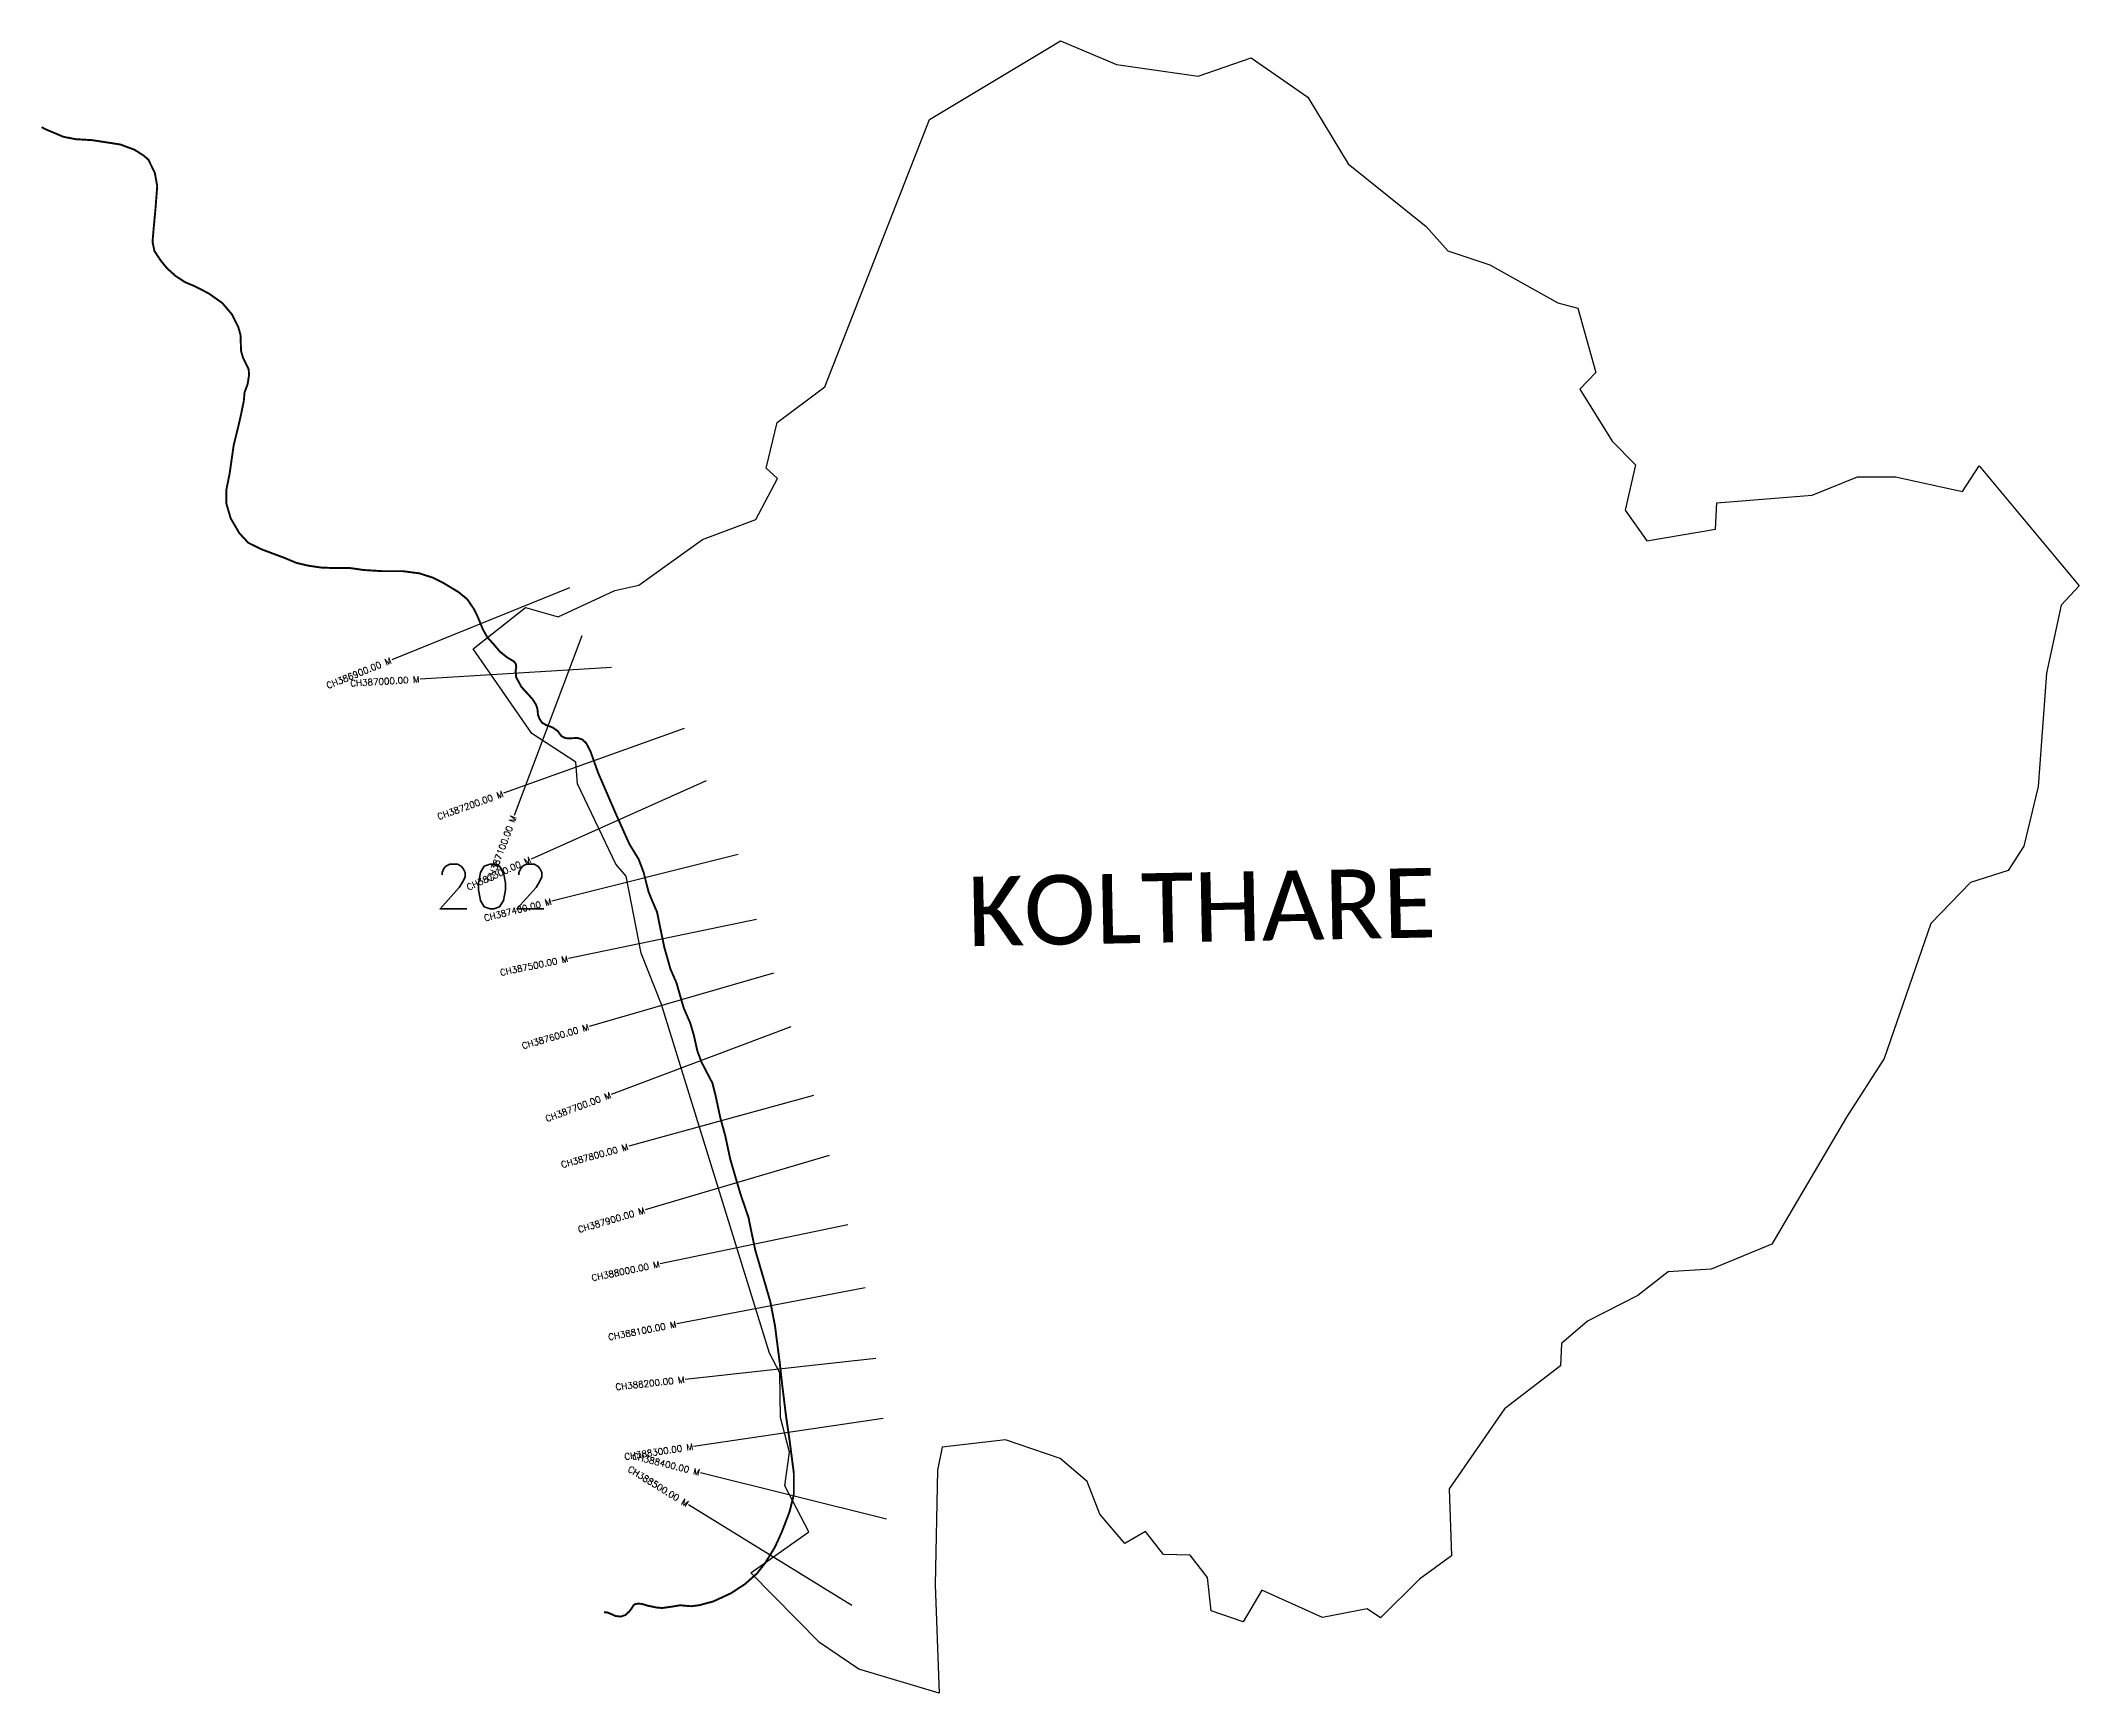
# Model space of a CAD drawing. Header units: metres. Extents: x 300987 to 304175, y 1951648 to 1954232.
import ezdxf
from ezdxf.enums import TextEntityAlignment as Align

# ---------------------------------------------------------------- set-up
doc = ezdxf.new("R2010")
doc.units = ezdxf.units.M
doc.header["$MEASUREMENT"] = 0
for name, color, linetype in [('CS', 134, 'Continuous'), ('CSMark', 6, 'Continuous'), ('NATURALLY PROTECTED', 3, 'Continuous'), ('VILLAGE NAME', 250, 'Continuous')]:
    doc.layers.add(name, color=color, linetype=linetype)
doc.styles.get("Standard").update_dxf_attribs({"font": 'simplex.shx'})

msp = doc.modelspace()

# ---------------------------------------------------------------- linework, layer by layer
at = {"color": 6, "flags": 128}
for points in [[(302797.5, 1954177.1), (302880, 1954205.9), (302968.7, 1954144.2), (303031.7, 1954040), (303154, 1953941.9), (303187.8, 1953903.8), (303253.6, 1953881.8), (303359.8, 1953822.3), (303391, 1953814.3), (303419.4, 1953713.3), (303394.3, 1953687.3), (303444.7, 1953606), (303481.3, 1953569.1), (303465.2, 1953498), (303499.1, 1953450), (303606.2, 1953468.6), (303608.5, 1953509.7), (303757.5, 1953521.5), (303828.3, 1953550), (303887.8, 1953550), (303992.5, 1953527.4), (304018.5, 1953567.4), (304175.3, 1953380), (304147.2, 1953349.7), (304124.2, 1953243), (304111, 1953065.6), (304088.5, 1952972.3), (304063.9, 1952934.2), (304005.1, 1952915.7), (303943.1, 1952851.3), (303870.3, 1952640.2), (303811, 1952548.8), (303694.3, 1952349.9), (303599.7, 1952310.8), (303532.6, 1952306.7), (303484.9, 1952269.9), (303406.3, 1952229.6), (303365.6, 1952194.4), (303364, 1952159.7), (303276.2, 1952092.4), (303189.7, 1951967.3), (303193.7, 1951862.5), (303143.6, 1951826.1), (303082.6, 1951765.2), (303061.4, 1951779.4), (302991.6, 1951765.8), (302897, 1951808.7), (302867.5, 1951759.1), (302817.6, 1951776.5), (302811.9, 1951828.4), (302784.6, 1951863.6), (302743.3, 1951864.4), (302714.7, 1951900.5), (302682.8, 1951881.8), (302643.3, 1951927.7), (302623.9, 1951978.8), (302581.6, 1952014.6), (302495.8, 1952043.7), (302396.8, 1952032.3), (302389.8, 1951996.4), (302386.1, 1951817.2), (302392.4, 1951647.5), (302266.7, 1951685), (302205, 1951726.7), (302097.5, 1951835.9), (302188.5, 1951900), (302150.9, 1951971.9), (302158.2, 1952024.5), (302143.9, 1952078.9), (302143, 1952148.6), (302126.8, 1952179.4), (301957.8, 1952724.8), (301926, 1952805.1), (301902.9, 1952925.7), (301886.3, 1952944.4), (301826.7, 1953069.9), (301823.8, 1953103.9), (301754.9, 1953149), (301663.6, 1953281.4), (301745, 1953346), (301796.2, 1953331.3), (301885.1, 1953372.5), (301922.7, 1953380.6), (302022.1, 1953452.4), (302105.5, 1953483.7), (302139.2, 1953547.4), (302121.5, 1953563.8), (302139, 1953635.3), (302213.2, 1953691), (302377, 1954109), (302559.4, 1954218.7), (302582.1, 1954232.4), (302669.7, 1954195.2)], [(302669.7, 1954195.2), (302797.5, 1954177.1)]]:
    msp.add_lwpolyline(points, dxfattribs=at)
at = {"layer": 'CS'}
for p, q in [((301814.1, 1953376.4), (301535.9, 1953264.1)), ((301833.2, 1953301.3), (301727.4, 1953020.6)), ((301879.8, 1953251.8), (301580.4, 1953233.8)), ((301993.4, 1953156.5), (301711, 1953055.2)), ((302027.7, 1953074.9), (301753.9, 1952952.3)), ((302077.6, 1952959.6), (301786.6, 1952886.4)), ((302106.5, 1952857.7), (301812.7, 1952796.8)), ((302133.1, 1952773.6), (301845, 1952690.2)), ((302160.1, 1952689.9), (301879.3, 1952584.1)), ((302195.9, 1952582.7), (301906.6, 1952503)), ((302220, 1952488.8), (301932.4, 1952403.4)), ((302249.5, 1952380.4), (301955.8, 1952319.2)), ((302276.6, 1952281.9), (301982.1, 1952225.1)), ((302293, 1952170.9), (301994.8, 1952138.3)), ((302304.8, 1952077.4), (302008.1, 1952033.4)), ((302309.8, 1951919.7), (302018.8, 1951992.5)), ((302255.4, 1951784.9), (301999.9, 1951942.2))]:
    msp.add_line(p, q, dxfattribs=at)
at = {"layer": 'NATURALLY PROTECTED', "const_width": 3, "flags": 128}
msp.add_lwpolyline([(300988.6, 1954097.3), (300992.5, 1954094.9), (301022.5, 1954082.1), (301041.8, 1954078.4), (301067.4, 1954076.9), (301111.6, 1954070.1), (301133.6, 1954061.9), (301147.7, 1954053), (301155.3, 1954046.5), (301159.6, 1954037.8), (301165.5, 1954025.7), (301169.2, 1954005), (301166.5, 1953969.6), (301163.2, 1953934), (301161.9, 1953917.6), (301164.9, 1953903.3), (301174.8, 1953888.4), (301184.4, 1953876.6), (301198, 1953864.4), (301212.5, 1953854.9), (301228.7, 1953848), (301249.5, 1953837.3), (301270.9, 1953822.2), (301285.9, 1953804.6), (301296.2, 1953784), (301299.5, 1953772.1), (301300.3, 1953747.3), (301303.3, 1953736.8), (301312.2, 1953718.5), (301312.9, 1953710.1), (301310.7, 1953695.6), (301305.8, 1953682.2), (301304.6, 1953668.7), (301299.8, 1953645.5), (301296.4, 1953630.5), (301288.8, 1953599.7), (301282.6, 1953556.1), (301277.2, 1953529), (301277.3, 1953508.6), (301284.1, 1953485.4), (301297.7, 1953462.1), (301311.7, 1953447), (301331.9, 1953437), (301367.9, 1953423.6), (301387, 1953415.6), (301406.3, 1953411.1), (301426.1, 1953408.3), (301444.8, 1953407.6), (301469.1, 1953407.8), (301492.3, 1953404.5), (301520.7, 1953402.7), (301553.1, 1953402.7), (301579.5, 1953399.2), (301599.7, 1953392.7), (301616.4, 1953384.5), (301640.5, 1953369.9), (301654.1, 1953358.8), (301664.8, 1953343.1), (301671, 1953330.2), (301678.4, 1953312), (301685.4, 1953299.5), (301696.5, 1953287.1), (301705.1, 1953276.9), (301717, 1953267.4), (301726.7, 1953261.8), (301730, 1953257.7), (301730.8, 1953252.4), (301729.8, 1953247.3), (301730.5, 1953236.9), (301738.7, 1953221.8), (301756.3, 1953202.4), (301762, 1953193.2), (301763.9, 1953186.9), (301764.7, 1953178.3), (301767, 1953171.8), (301771.2, 1953165.5), (301777.6, 1953162), (301787.8, 1953158.1), (301795.7, 1953152.5), (301801.3, 1953144.8), (301807.5, 1953141.6), (301813.9, 1953141.1), (301826.7, 1953141.9), (301834.1, 1953139.4), (301840.2, 1953133.6), (301846.8, 1953120.9), (301858.8, 1953087.3), (301888.5, 1953018.6), (301907.9, 1952975.4), (301922.1, 1952952.3), (301930, 1952931.4), (301937.5, 1952901.5), (301943.5, 1952886.7), (301950.9, 1952869.7), (301955.7, 1952846), (301962.4, 1952813.8), (301971.9, 1952780.4), (301981.3, 1952758.8), (301992.6, 1952719.5), (302002.8, 1952696.1), (302008.5, 1952676.8), (302014, 1952652.1), (302020.7, 1952634.3), (302029.2, 1952617.9), (302037.6, 1952601.9), (302042.9, 1952580.5), (302049.9, 1952547.6), (302057.6, 1952519.7), (302065.2, 1952483.9), (302073.3, 1952455.9), (302081.5, 1952428.2), (302093.9, 1952392), (302098.7, 1952368.5), (302104.6, 1952340.4), (302119.5, 1952289.6), (302128.1, 1952260), (302135.5, 1952221.8), (302138.3, 1952199.6), (302142.9, 1952164.1), (302146.4, 1952132.2), (302152.6, 1952081.6), (302158.2, 1952043.3), (302164.9, 1951991.6), (302164.9, 1951958.4), (302158.2, 1951931.4), (302146, 1951899.5), (302135.2, 1951875.8), (302120.1, 1951851.3), (302107.2, 1951834.8), (302088.5, 1951818.3), (302066.7, 1951804), (302038.9, 1951791.1), (302017, 1951785.2), (302004.3, 1951783.6), (301986.9, 1951785.1), (301975.3, 1951783.1), (301959.1, 1951780.8), (301950.8, 1951781.5), (301936.4, 1951784.4), (301927.6, 1951787.1), (301921.5, 1951787.7), (301916.7, 1951786.9), (301914.4, 1951785.3), (301910.8, 1951779.7), (301907.3, 1951775.2), (301901.2, 1951769.7), (301894, 1951767.4), (301886.2, 1951768.3), (301879.6, 1951771.2), (301872.6, 1951774), (301867.8, 1951774.2)], dxfattribs=at)

# ---------------------------------------------------------------- texts
at = {"insert": (301602.7, 1952944.4), "char_height": 70, "attachment_point": 1}
msp.add_mtext_dynamic_manual_height_columns('202', width=95.172, gutter_width=1, heights=[0], dxfattribs=at)
at = {"layer": 'CSMark'}
for s, rotation, p in [('CH386900.00 M', 21.9815, (301535, 1953263.7)), ('CH387000.00 M', 3.4345, (301579.4, 1953233.7)), ('CH387200.00 M', 19.7337, (301710, 1953054.8)), ('CH387100.00 M', 69.3524, (301727.1, 1953019.7)), ('CH387300.00 M', 24.1258, (301753, 1952951.9)), ('CH387400.00 M', 14.119, (301785.7, 1952886.1)), ('CH387500.00 M', 11.7162, (301811.7, 1952796.6)), ('CH387600.00 M', 16.1382, (301844, 1952689.9)), ('CH387700.00 M', 20.646, (301878.4, 1952583.7)), ('CH387800.00 M', 15.4091, (301905.7, 1952502.7)), ('CH387900.00 M', 16.5255, (301931.5, 1952403.2)), ('CH388000.00 M', 11.7613, (301954.8, 1952319)), ('CH388100.00 M', 10.9264, (301981.1, 1952224.9)), ('CH388200.00 M', 6.2457, (301993.8, 1952138.2)), ('CH388300.00 M', 8.4432, (302007.1, 1952033.3)), ('CH388400.00 M', 345.9565, (302017.8, 1951992.7)), ('CH388500.00 M', 328.3772, (301999.1, 1951942.7))]:
    msp.add_text(s, height=10, rotation=rotation, dxfattribs=at).set_placement(p, align=Align.MIDDLE_RIGHT)
at = {"layer": 'VILLAGE NAME', "insert": (302435.5, 1952924.6), "char_height": 108.748, "attachment_point": 1, "rotation": 1.1028}
msp.add_mtext_dynamic_manual_height_columns('{\\fCalibri|b0|i0|c0|p34;KOLTHARE}', width=1571.314, gutter_width=543.7, heights=[0], dxfattribs=at)

doc.saveas('drawing.dxf')
